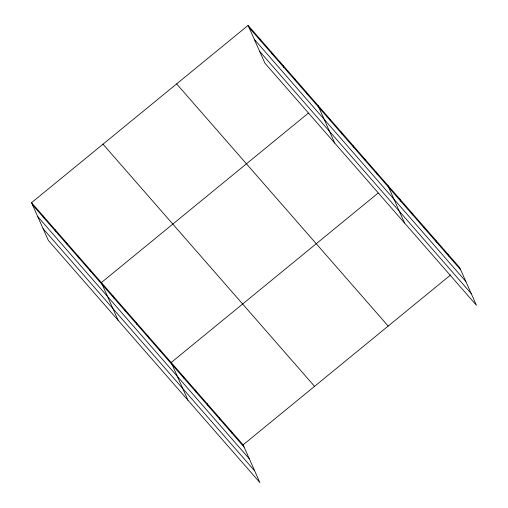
<?xml version="1.0" encoding="UTF-8"?>
<svg xmlns="http://www.w3.org/2000/svg" width="508" height="508" viewBox="0 0 508 508"><rect width="100%" height="100%" fill="white"/><g stroke="black" fill="none" stroke-linecap="round" stroke-linejoin="round"><path stroke-width="0.76" d="M31.547 202.686L243.097 444.849L259.906 482.6L48.355 240.436L31.547 202.686L248.094 25.4L459.645 267.564L476.453 305.314L264.903 63.151L248.094 25.4M308.381 113.113L101.359 282.6L118.167 320.351M378.187 193.027L171.171 362.515L187.979 400.266M243.097 444.849L450.71 274.879M249.066 27.572L460.61 269.735M254.292 39.313L465.836 281.476M259.677 51.41L471.227 293.573M176.638 83.903L388.182 326.066M103.01 144.183L314.554 386.347M32.512 204.857L244.062 447.021M37.744 216.599L249.288 458.762M43.129 228.695L254.673 470.859M447.656 253.841L448.621 256.013M435.667 240.119L436.632 242.291M423.678 226.397L424.65 228.568M411.696 212.674L412.661 214.846M399.707 198.952L400.672 201.124M387.718 185.23L404.527 222.98M376.085 171.907L377.05 174.079M364.446 158.591L365.417 160.763M352.812 145.269L353.778 147.441M341.179 131.953L342.144 134.125M329.546 118.631L330.511 120.802M317.906 105.315L334.715 143.066M306.273 91.992L307.238 94.164M294.64 78.677L295.605 80.848M283 65.354L283.972 67.526M271.367 52.038L272.332 54.21M259.734 38.716L260.699 40.888M231.108 431.127L232.073 433.299M219.119 417.405L220.085 419.576M207.131 403.682L208.096 405.854M195.142 389.96L196.113 392.132M183.159 376.238L184.125 378.409M159.531 349.193L160.503 351.365M147.898 335.877L148.863 338.049M136.265 322.555L137.23 324.726M124.631 309.239L125.597 311.41M112.992 295.916L113.957 298.088M89.726 269.278L90.691 271.45M78.086 255.962L79.058 258.134M66.453 242.64L67.418 244.812M54.82 229.324L55.785 231.496M43.18 216.002L44.152 218.173"/></g></svg>
